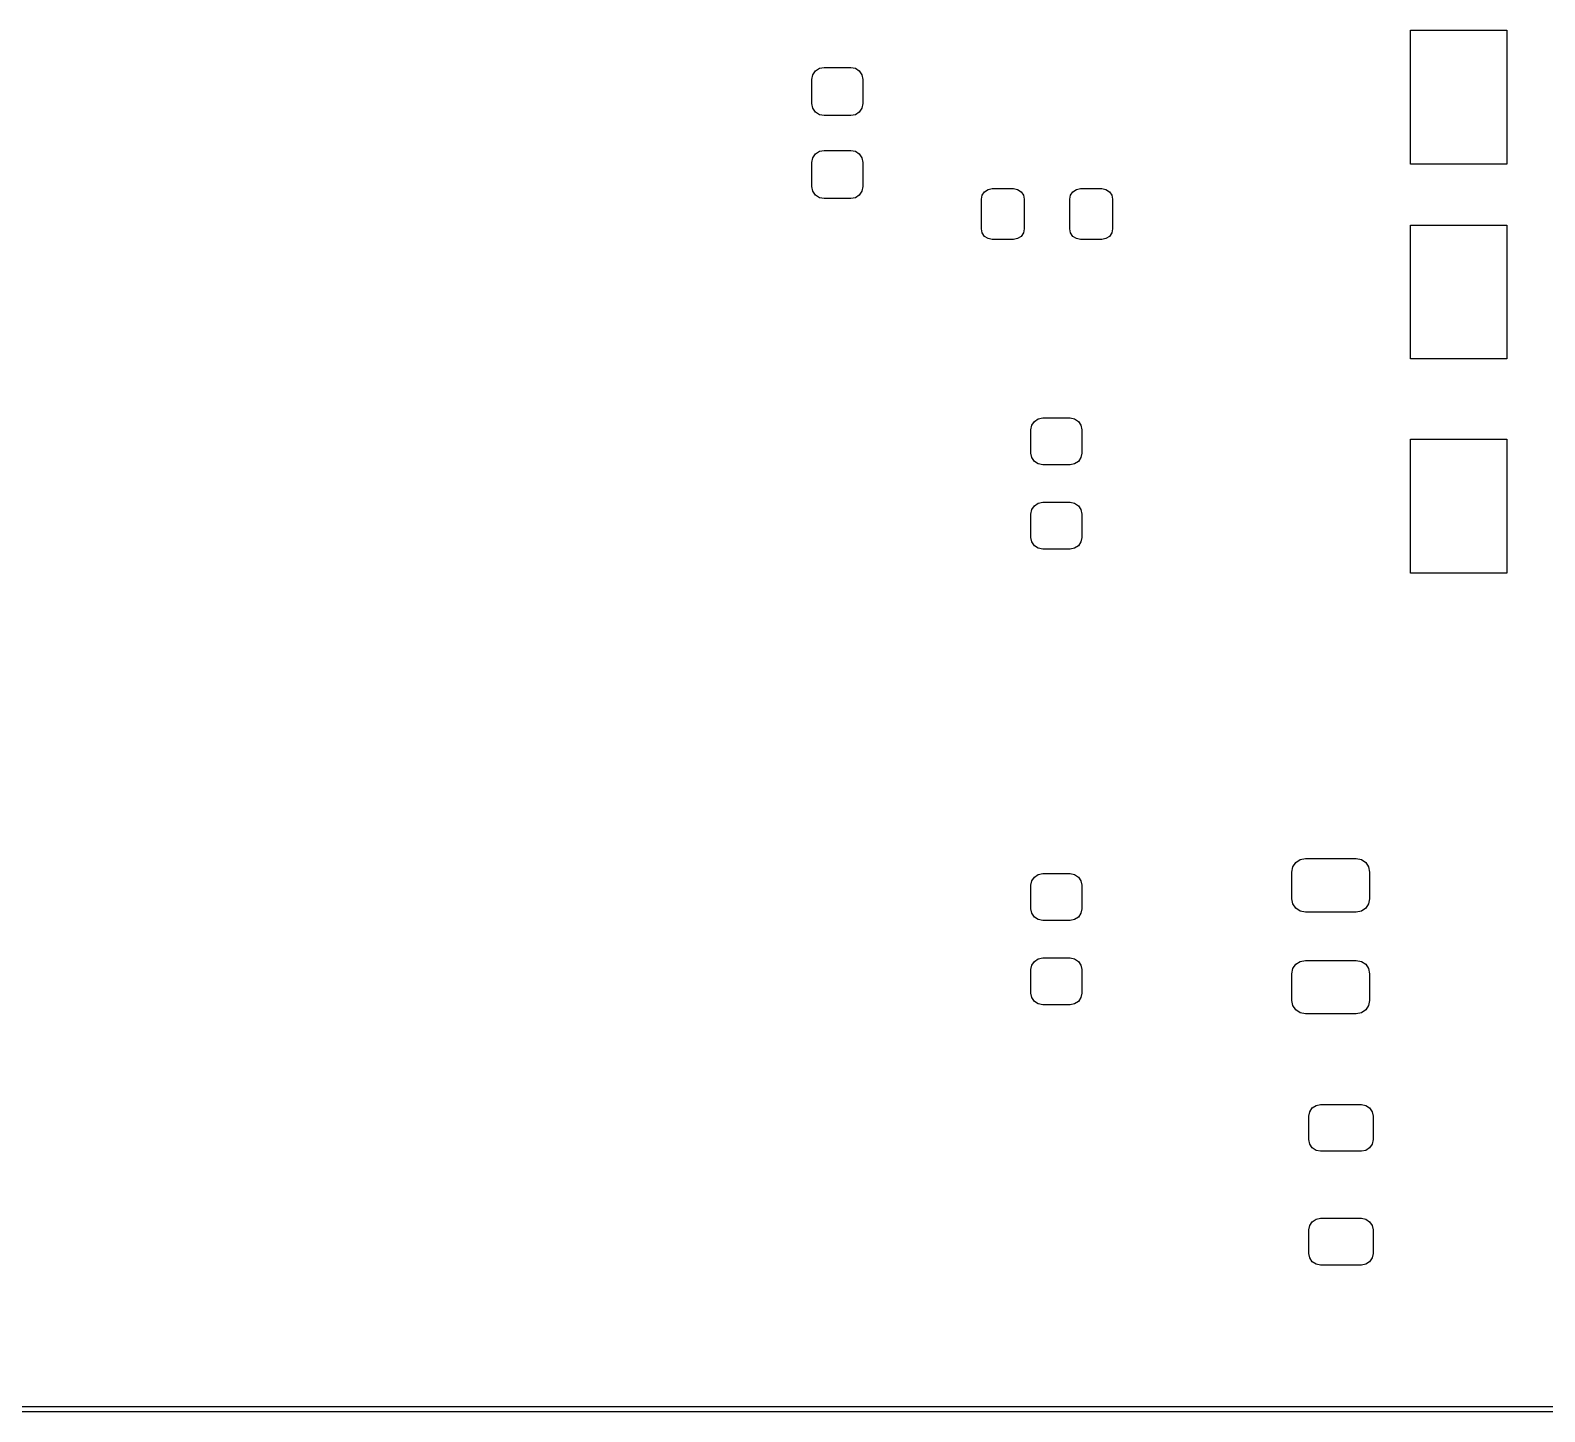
# Model space of a CAD drawing. Extents: x 0 to 4.25, y -4.33 to 0.
# Drawn here: x 2.041 to 3.154, y -4.333 to -3.317 of the extents above; entities that cross this region are included whole.
import ezdxf

# ---------------------------------------------------------------- set-up
doc = ezdxf.new("R2010")
doc.units = 0
doc.header["$MEASUREMENT"] = 0
doc.layers.add('BLACK', color=7, linetype='CONTINUOUS')

msp = doc.modelspace()

# ---------------------------------------------------------------- linework, layer by layer
at = {"layer": 'BLACK', "linetype": 'CONTINUOUS'}
for p, q in [((3.05567, -3.41534), (3.05567, -3.31692)), ((3.05567, -3.31692), (3.12654, -3.31692)), ((3.12654, -3.31692), (3.12654, -3.41534)), ((2.61554, -3.35308), (2.61621, -3.34969)), ((2.61621, -3.34969), (2.61813, -3.34681)), ((2.61813, -3.34681), (2.621, -3.34489)), ((2.621, -3.34489), (2.62439, -3.34422)), ((2.62439, -3.34422), (2.64408, -3.34422)), ((2.64408, -3.34422), (2.64747, -3.34489)), ((2.64747, -3.34489), (2.65034, -3.34681)), ((2.65034, -3.34681), (2.65226, -3.34969)), ((2.65226, -3.34969), (2.65294, -3.35308)), ((2.61554, -3.3708), (2.61554, -3.35308)), ((2.65294, -3.35308), (2.65294, -3.3708)), ((2.61621, -3.37419), (2.61554, -3.3708)), ((2.65294, -3.3708), (2.65226, -3.37419)), ((2.61813, -3.37706), (2.61621, -3.37419)), ((2.621, -3.37898), (2.61813, -3.37706)), ((2.62439, -3.37965), (2.621, -3.37898)), ((2.64408, -3.37965), (2.62439, -3.37965)), ((2.64747, -3.37898), (2.64408, -3.37965)), ((2.65034, -3.37706), (2.64747, -3.37898)), ((2.65226, -3.37419), (2.65034, -3.37706)), ((2.61813, -3.40784), (2.621, -3.40592)), ((2.621, -3.40592), (2.62439, -3.40524)), ((2.62439, -3.40524), (2.64408, -3.40524)), ((2.64408, -3.40524), (2.64747, -3.40592)), ((2.64747, -3.40592), (2.65034, -3.40784)), ((2.61554, -3.4141), (2.61621, -3.41071)), ((2.61554, -3.43182), (2.61554, -3.4141)), ((2.61621, -3.41071), (2.61813, -3.40784)), ((2.65034, -3.40784), (2.65226, -3.41071)), ((2.65226, -3.41071), (2.65294, -3.4141)), ((2.65294, -3.4141), (2.65294, -3.43182)), ((3.12654, -3.41534), (3.05567, -3.41534)), ((2.61621, -3.43521), (2.61554, -3.43182)), ((2.61813, -3.43808), (2.61621, -3.43521)), ((2.621, -3.44), (2.61813, -3.43808)), ((2.62439, -3.44068), (2.621, -3.44)), ((2.64408, -3.44068), (2.62439, -3.44068)), ((2.64747, -3.44), (2.64408, -3.44068)), ((2.65034, -3.43808), (2.64747, -3.44)), ((2.65226, -3.43521), (2.65034, -3.43808)), ((2.65294, -3.43182), (2.65226, -3.43521)), ((2.74012, -3.44121), (2.74072, -3.4382)), ((2.74072, -3.4382), (2.74242, -3.43564)), ((2.74242, -3.43564), (2.74498, -3.43394)), ((2.74498, -3.43394), (2.74799, -3.43334)), ((2.74799, -3.43334), (2.76374, -3.43334)), ((2.76374, -3.43334), (2.76675, -3.43394)), ((2.76675, -3.43394), (2.76931, -3.43564)), ((2.76931, -3.43564), (2.77101, -3.4382)), ((2.77101, -3.4382), (2.77161, -3.44121)), ((2.80508, -3.44121), (2.80568, -3.4382)), ((2.80568, -3.4382), (2.80739, -3.43564)), ((2.80739, -3.43564), (2.80994, -3.43394)), ((2.80994, -3.43394), (2.81295, -3.43334)), ((2.81295, -3.43334), (2.8287, -3.43334)), ((2.8287, -3.43334), (2.83171, -3.43394)), ((2.83171, -3.43394), (2.83427, -3.43564)), ((2.83427, -3.43564), (2.83598, -3.4382)), ((2.83598, -3.4382), (2.83657, -3.44121)), ((2.74012, -3.46287), (2.74012, -3.44121)), ((2.77161, -3.44121), (2.77161, -3.46287)), ((2.80508, -3.46287), (2.80508, -3.44121)), ((2.83657, -3.44121), (2.83657, -3.46287)), ((2.74072, -3.46588), (2.74012, -3.46287)), ((2.77161, -3.46287), (2.77101, -3.46588)), ((2.80568, -3.46588), (2.80508, -3.46287)), ((2.83657, -3.46287), (2.83598, -3.46588)), ((3.05567, -3.55862), (3.05567, -3.46019)), ((3.05567, -3.46019), (3.12654, -3.46019)), ((3.12654, -3.46019), (3.12654, -3.55862)), ((2.74242, -3.46843), (2.74072, -3.46588)), ((2.74498, -3.47014), (2.74242, -3.46843)), ((2.74799, -3.47074), (2.74498, -3.47014)), ((2.76374, -3.47074), (2.74799, -3.47074)), ((2.76675, -3.47014), (2.76374, -3.47074)), ((2.76931, -3.46843), (2.76675, -3.47014)), ((2.77101, -3.46588), (2.76931, -3.46843)), ((2.80739, -3.46843), (2.80568, -3.46588)), ((2.80994, -3.47014), (2.80739, -3.46843)), ((2.81295, -3.47074), (2.80994, -3.47014)), ((2.8287, -3.47074), (2.81295, -3.47074)), ((2.83171, -3.47014), (2.8287, -3.47074)), ((2.83427, -3.46843), (2.83171, -3.47014)), ((2.83598, -3.46588), (2.83427, -3.46843)), ((3.12654, -3.55862), (3.05567, -3.55862)), ((2.77657, -3.61061), (2.77723, -3.60732)), ((2.77723, -3.60732), (2.7791, -3.60452)), ((2.7791, -3.60452), (2.78189, -3.60266)), ((2.78189, -3.60266), (2.78519, -3.602)), ((2.78519, -3.602), (2.80536, -3.602)), ((2.80536, -3.602), (2.80866, -3.60266)), ((2.80866, -3.60266), (2.81145, -3.60452)), ((2.81145, -3.60452), (2.81332, -3.60732)), ((2.81332, -3.60732), (2.81398, -3.61061)), ((2.77657, -3.62784), (2.77657, -3.61061)), ((2.81398, -3.61061), (2.81398, -3.62784)), ((3.05567, -3.7161), (3.05567, -3.61767)), ((3.05567, -3.61767), (3.12654, -3.61767)), ((3.12654, -3.61767), (3.12654, -3.7161)), ((2.77723, -3.63113), (2.77657, -3.62784)), ((2.81398, -3.62784), (2.81332, -3.63113)), ((2.7791, -3.63393), (2.77723, -3.63113)), ((2.78189, -3.63579), (2.7791, -3.63393)), ((2.78519, -3.63645), (2.78189, -3.63579)), ((2.80536, -3.63645), (2.78519, -3.63645)), ((2.80866, -3.63579), (2.80536, -3.63645)), ((2.81145, -3.63393), (2.80866, -3.63579)), ((2.81332, -3.63113), (2.81145, -3.63393)), ((2.77657, -3.67262), (2.77723, -3.66932)), ((2.77657, -3.68984), (2.77657, -3.67262)), ((2.77723, -3.66932), (2.7791, -3.66653)), ((2.7791, -3.66653), (2.78189, -3.66466)), ((2.78189, -3.66466), (2.78519, -3.66401)), ((2.78519, -3.66401), (2.80536, -3.66401)), ((2.80536, -3.66401), (2.80866, -3.66466)), ((2.80866, -3.66466), (2.81145, -3.66653)), ((2.81145, -3.66653), (2.81332, -3.66932)), ((2.81332, -3.66932), (2.81398, -3.67262)), ((2.81398, -3.67262), (2.81398, -3.68984)), ((2.77723, -3.69314), (2.77657, -3.68984)), ((2.7791, -3.69593), (2.77723, -3.69314)), ((2.78189, -3.6978), (2.7791, -3.69593)), ((2.81145, -3.69593), (2.80866, -3.6978)), ((2.81332, -3.69314), (2.81145, -3.69593)), ((2.81398, -3.68984), (2.81332, -3.69314)), ((2.78519, -3.69846), (2.78189, -3.6978)), ((2.80536, -3.69846), (2.78519, -3.69846)), ((2.80866, -3.6978), (2.80536, -3.69846)), ((3.12654, -3.7161), (3.05567, -3.7161)), ((2.96921, -3.93206), (2.97135, -3.92887)), ((2.97135, -3.92887), (2.97454, -3.92673)), ((2.97454, -3.92673), (2.97831, -3.92598)), ((2.97831, -3.92598), (3.01571, -3.92598)), ((3.01571, -3.92598), (3.01948, -3.92673)), ((3.01948, -3.92673), (3.02267, -3.92887)), ((3.02267, -3.92887), (3.0248, -3.93206)), ((2.77723, -3.94232), (2.7791, -3.93952)), ((2.7791, -3.93952), (2.78189, -3.93766)), ((2.78189, -3.93766), (2.78519, -3.937)), ((2.78519, -3.937), (2.80536, -3.937)), ((2.80536, -3.937), (2.80866, -3.93766)), ((2.80866, -3.93766), (2.81145, -3.93952)), ((2.81145, -3.93952), (2.81332, -3.94232)), ((2.96846, -3.93583), (2.96921, -3.93206)), ((2.96846, -3.95551), (2.96846, -3.93583)), ((3.0248, -3.93206), (3.02555, -3.93583)), ((3.02555, -3.93583), (3.02555, -3.95551)), ((2.77657, -3.94561), (2.77723, -3.94232)), ((2.77657, -3.96284), (2.77657, -3.94561)), ((2.81332, -3.94232), (2.81398, -3.94561)), ((2.81398, -3.94561), (2.81398, -3.96284)), ((2.77723, -3.96613), (2.77657, -3.96284)), ((2.81398, -3.96284), (2.81332, -3.96613)), ((2.96921, -3.95928), (2.96846, -3.95551)), ((2.97135, -3.96247), (2.96921, -3.95928)), ((2.97454, -3.96461), (2.97135, -3.96247)), ((3.02267, -3.96247), (3.01948, -3.96461)), ((3.0248, -3.95928), (3.02267, -3.96247)), ((3.02555, -3.95551), (3.0248, -3.95928)), ((2.7791, -3.96893), (2.77723, -3.96613)), ((2.78189, -3.97079), (2.7791, -3.96893)), ((2.78519, -3.97145), (2.78189, -3.97079)), ((2.80536, -3.97145), (2.78519, -3.97145)), ((2.80866, -3.97079), (2.80536, -3.97145)), ((2.81145, -3.96893), (2.80866, -3.97079)), ((2.81332, -3.96613), (2.81145, -3.96893)), ((2.97831, -3.96535), (2.97454, -3.96461)), ((3.01571, -3.96535), (2.97831, -3.96535)), ((3.01948, -3.96461), (3.01571, -3.96535)), ((2.77657, -4.00762), (2.77723, -4.00432)), ((2.77657, -4.02484), (2.77657, -4.00762)), ((2.77723, -4.00432), (2.7791, -4.00153)), ((2.7791, -4.00153), (2.78189, -3.99966)), ((2.78189, -3.99966), (2.78519, -3.99901)), ((2.78519, -3.99901), (2.80536, -3.99901)), ((2.80536, -3.99901), (2.80866, -3.99966)), ((2.80866, -3.99966), (2.81145, -4.00153)), ((2.81145, -4.00153), (2.81332, -4.00432)), ((2.81332, -4.00432), (2.81398, -4.00762)), ((2.81398, -4.00762), (2.81398, -4.02484)), ((2.96846, -4.01063), (2.96921, -4.00686)), ((2.96921, -4.00686), (2.97135, -4.00367)), ((2.97135, -4.00367), (2.97454, -4.00154)), ((2.97454, -4.00154), (2.97831, -4.00079)), ((2.97831, -4.00079), (3.01571, -4.00079)), ((3.01571, -4.00079), (3.01948, -4.00154)), ((3.01948, -4.00154), (3.02267, -4.00367)), ((3.02267, -4.00367), (3.0248, -4.00686)), ((3.0248, -4.00686), (3.02555, -4.01063)), ((2.96846, -4.03031), (2.96846, -4.01063)), ((3.02555, -4.01063), (3.02555, -4.03031)), ((2.77723, -4.02814), (2.77657, -4.02484)), ((2.7791, -4.03093), (2.77723, -4.02814)), ((2.81332, -4.02814), (2.81145, -4.03093)), ((2.81398, -4.02484), (2.81332, -4.02814)), ((2.96921, -4.03408), (2.96846, -4.03031)), ((3.02555, -4.03031), (3.0248, -4.03408)), ((2.78189, -4.0328), (2.7791, -4.03093)), ((2.78519, -4.03346), (2.78189, -4.0328)), ((2.80536, -4.03346), (2.78519, -4.03346)), ((2.80866, -4.0328), (2.80536, -4.03346)), ((2.81145, -4.03093), (2.80866, -4.0328)), ((2.97135, -4.03727), (2.96921, -4.03408)), ((2.97454, -4.03941), (2.97135, -4.03727)), ((2.97831, -4.04016), (2.97454, -4.03941)), ((3.01571, -4.04016), (2.97831, -4.04016)), ((3.01948, -4.03941), (3.01571, -4.04016)), ((3.02267, -4.03727), (3.01948, -4.03941)), ((3.0248, -4.03408), (3.02267, -4.03727)), ((2.98339, -4.10929), (2.98618, -4.10743)), ((2.98618, -4.10743), (2.98948, -4.10677)), ((2.98948, -4.10677), (3.0195, -4.10677)), ((3.0195, -4.10677), (3.02279, -4.10743)), ((3.02279, -4.10743), (3.02559, -4.10929)), ((2.98087, -4.11538), (2.98152, -4.11209)), ((2.98087, -4.13261), (2.98087, -4.11538)), ((2.98152, -4.11209), (2.98339, -4.10929)), ((3.02559, -4.10929), (3.02745, -4.11209)), ((3.02745, -4.11209), (3.02811, -4.11538)), ((3.02811, -4.11538), (3.02811, -4.13261)), ((2.98152, -4.1359), (2.98087, -4.13261)), ((2.98339, -4.1387), (2.98152, -4.1359)), ((2.98618, -4.14056), (2.98339, -4.1387)), ((2.98948, -4.14122), (2.98618, -4.14056)), ((3.0195, -4.14122), (2.98948, -4.14122)), ((3.02279, -4.14056), (3.0195, -4.14122)), ((3.02559, -4.1387), (3.02279, -4.14056)), ((3.02745, -4.1359), (3.02559, -4.1387)), ((3.02811, -4.13261), (3.02745, -4.1359)), ((2.98087, -4.19905), (2.98152, -4.19575)), ((2.98152, -4.19575), (2.98339, -4.19296)), ((2.98339, -4.19296), (2.98618, -4.19109)), ((2.98618, -4.19109), (2.98948, -4.19043)), ((2.98948, -4.19043), (3.0195, -4.19043)), ((3.0195, -4.19043), (3.02279, -4.19109)), ((3.02279, -4.19109), (3.02559, -4.19296)), ((3.02559, -4.19296), (3.02745, -4.19575)), ((3.02745, -4.19575), (3.02811, -4.19905)), ((2.98087, -4.21627), (2.98087, -4.19905)), ((3.02811, -4.19905), (3.02811, -4.21627)), ((2.98152, -4.21957), (2.98087, -4.21627)), ((2.98339, -4.22236), (2.98152, -4.21957)), ((3.02745, -4.21957), (3.02559, -4.22236)), ((3.02811, -4.21627), (3.02745, -4.21957)), ((2.98618, -4.22423), (2.98339, -4.22236)), ((2.98948, -4.22488), (2.98618, -4.22423)), ((3.0195, -4.22488), (2.98948, -4.22488)), ((3.02279, -4.22423), (3.0195, -4.22488)), ((3.02559, -4.22236), (3.02279, -4.22423)), ((0.001969, -4.32874), (4.25, -4.32874)), ((4.25197, -4.33268), (0, -4.33268))]:
    msp.add_line(p, q, dxfattribs=at)

doc.saveas('drawing.dxf')
